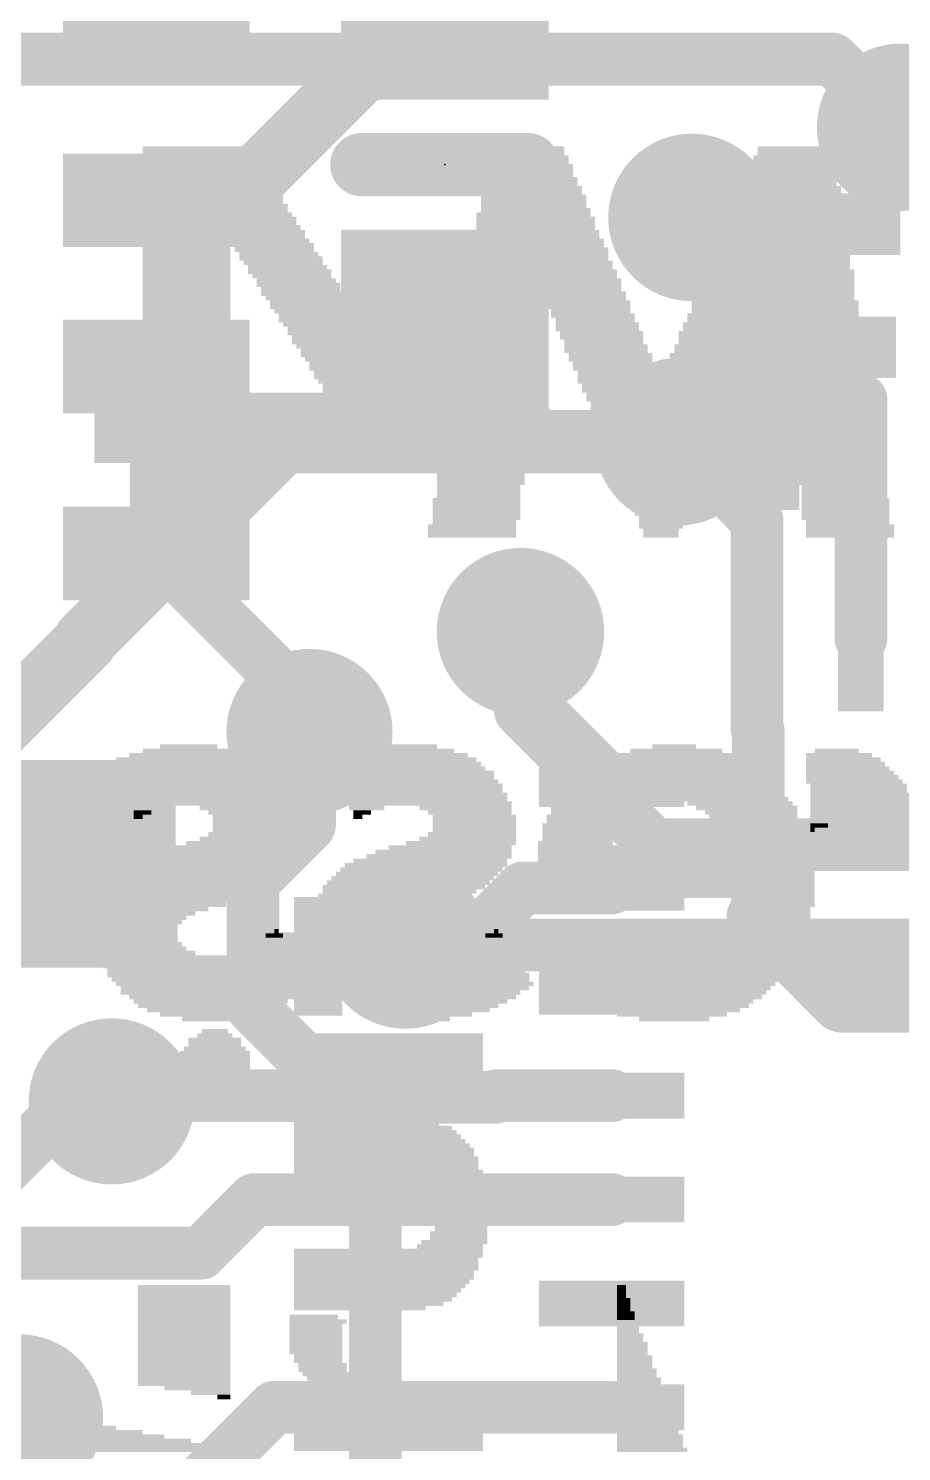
# Model space of a CAD drawing. Extents: x -0.1 to 50.8, y -0.1 to 23.
# Drawn here: x 22.9 to 27.11, y 11.59 to 18.44 of the extents above; entities that cross this region are included whole.
import ezdxf

# ---------------------------------------------------------------- set-up
doc = ezdxf.new("R2010")
doc.units = 0
for name, color, linetype in [('1', 12, 'CONTINUOUS'), ('16', 5, 'CONTINUOUS'), ('18', 110, 'CONTINUOUS'), ('200', 40, 'CONTINUOUS'), ('201', 6, 'CONTINUOUS'), ('21', 40, 'CONTINUOUS'), ('23', 40, 'CONTINUOUS')]:
    doc.layers.add(name, color=color, linetype=linetype)

# ---------------------------------------------------------------- blocks, each defined once
blk = doc.blocks.new('RECT')
blk.add_solid([(-0.5, -0.5), (0.5, -0.5), (-0.5, 0.5), (0.5, 0.5)])
blk = doc.blocks.new('ROUNDV')
at = {"const_width": 0.5}
blk.add_lwpolyline([(0, -0.25, 1), (0, 0.25, 1), (0, -0.25)], format="xyb", dxfattribs=at)

msp = doc.modelspace()

# ---------------------------------------------------------------- linework, layer by layer
at = {"layer": '1'}
for points, const_width in [([(23.8873, 17.6085), (24.909, 18.6302)], 0.3048), ([(27.4125, 17.6513), (27.1039, 17.9599)], 0.254), ([(23.5195, 17.6085), (23.8873, 17.6085)], 0.3048), ([(24.909, 16.9302), (25.3927, 16.4465)], 0.254), ([(23.5195, 16.8085), (23.5195, 15.9085)], 0.254), ([(26.9125, 15.499), (26.9125, 16.6485)], 0.254), ([(25.3927, 16.4465), (26.035, 16.4465)], 0.254), ([(26.4125, 16.069), (26.035, 16.4465)], 0.254), ([(26.4125, 15.499), (26.4125, 16.069)], 0.254), ([(23.5195, 15.9085), (24.257, 15.171)], 0.254), ([(25.273, 15.2385), (25.273, 15.5323)], 0.254), ([(26.4125, 15.499), (26.4125, 15.0619)], 0.254), ([(25.7125, 14.799), (25.273, 15.2385)], 0.254), ([(24.257, 15.171), (24.257, 15.0495)], 0.254), ([(26.4125, 15.0619), (26.4181, 15.0563)], 0.254), ([(26.4181, 14.1584), (26.4181, 15.0563)], 0.254), ([(23.075, 14.4145), (22.098, 13.4375)], 0.254), ([(23.075, 14.4145), (22.987, 14.3265)], 0.254), ([(25.0106, 14.0241), (25.2855, 14.299)], 0.254), ([(25.2855, 14.299), (25.7125, 14.299)], 0.254), ([(26.8219, 13.7546), (26.4181, 14.1584)], 0.3048), ([(24.7184, 14.0241), (25.0106, 14.0241)], 0.254), ([(32.6598, 13.7546), (26.8219, 13.7546)], 0.3048), ([(23.332, 13.299), (23.3045, 13.2715)], 0.254), ([(24.5333, 13.299), (23.332, 13.299)], 0.254), ([(24.5416, 13.2907), (24.5333, 13.299)], 0.254), ([(25.1575, 13.299), (25.1492, 13.2907)], 0.254), ([(25.7125, 13.299), (25.1575, 13.299)], 0.254), ([(25.1492, 13.2907), (24.5416, 13.2907)], 0.254), ([(23.9917, 12.799), (23.734, 12.5412)], 0.254), ([(25.7125, 12.799), (23.9917, 12.799)], 0.254), ([(23.734, 12.5412), (22.6378, 12.5412)], 0.254), ([(24.0865, 11.799), (22.9555, 10.668)], 0.254), ([(24.0865, 11.799), (25.7125, 11.799)], 0.254)]:
    msp.add_lwpolyline(points, dxfattribs=dict(at, const_width=const_width))
for points, const_width in [([(27.1488, 18.0048, 1), (27.059, 17.915)], 0.127), ([(23.5195, 17.6847, 1), (23.5195, 17.5323)], 0.1524), ([(23.8873, 17.5323, 1), (23.8873, 17.6847)], 0.1524), ([(23.8334, 17.6624, 1), (23.9412, 17.5546)], 0.1524), ([(24.9539, 16.9751, 1), (24.8641, 16.8853)], 0.127), ([(23.583, 16.8085, 1), (23.456, 16.8085)], 0.127), ([(26.976, 16.6485, 1), (26.849, 16.6485)], 0.127), ([(25.3927, 16.51, 1), (25.3927, 16.383)], 0.127), ([(25.3478, 16.4016, 1), (25.4376, 16.4914)], 0.127), ([(26.0799, 16.4914, 1), (25.9901, 16.4016)], 0.127), ([(26.035, 16.383, 1), (26.035, 16.51)], 0.127), ([(26.476, 16.069, 1), (26.349, 16.069)], 0.127), ([(26.3676, 16.0241, 1), (26.4574, 16.1139)], 0.127), ([(23.5644, 15.9534, 1), (23.4746, 15.8636)], 0.127), ([(23.456, 15.9085, 1), (23.583, 15.9085)], 0.127), ([(25.3365, 15.5323, 1), (25.2095, 15.5323)], 0.127), ([(26.476, 15.499, 1), (26.349, 15.499)], 0.127), ([(26.349, 15.499, 1), (26.476, 15.499)], 0.127), ([(26.849, 15.499, 1), (26.976, 15.499)], 0.127), ([(25.3179, 15.2834, 1), (25.2281, 15.1936)], 0.127), ([(24.3205, 15.171, 1), (24.1935, 15.171)], 0.127), ([(24.2121, 15.1261, 1), (24.3019, 15.2159)], 0.127), ([(25.2095, 15.2385, 1), (25.3365, 15.2385)], 0.127), ([(26.4574, 15.1068, 1), (26.3676, 15.017)], 0.127), ([(26.4816, 15.0563, 1), (26.3546, 15.0563)], 0.127), ([(26.3732, 15.0114, 1), (26.463, 15.1012)], 0.127), ([(24.1935, 15.0495, 1), (24.3205, 15.0495)], 0.127), ([(26.349, 15.0619, 1), (26.476, 15.0619)], 0.127), ([(25.6676, 14.7541, 1), (25.7574, 14.8439)], 0.127), ([(23.1199, 14.3696, 1), (23.0301, 14.4594)], 0.127), ([(23.1199, 14.3696, 1), (23.0301, 14.4594)], 0.127), ([(22.9421, 14.3714, 1), (23.0319, 14.2816)], 0.127), ([(25.2855, 14.3625, 1), (25.2855, 14.2355)], 0.127), ([(25.3304, 14.2541, 1), (25.2406, 14.3439)], 0.127), ([(25.7125, 14.2355, 1), (25.7125, 14.3625)], 0.127), ([(26.472, 14.2123, 1), (26.3642, 14.1045)], 0.1524), ([(26.3546, 14.1584, 1), (26.4816, 14.1584)], 0.127), ([(24.7184, 14.0876, 1), (24.7184, 13.9606)], 0.127), ([(24.9657, 14.069, 1), (25.0555, 13.9792)], 0.127), ([(25.0106, 13.9606, 1), (25.0106, 14.0876)], 0.127), ([(26.8219, 13.8308, 1), (26.8219, 13.6784)], 0.1524), ([(26.768, 13.7007, 1), (26.8758, 13.8085)], 0.1524), ([(23.332, 13.3625, 1), (23.332, 13.2355)], 0.127), ([(23.3769, 13.2541, 1), (23.2871, 13.3439)], 0.127), ([(24.5782, 13.3439, 1), (24.4884, 13.2541)], 0.127), ([(24.5333, 13.2355, 1), (24.5333, 13.3625)], 0.127), ([(25.1575, 13.3625, 1), (25.1575, 13.2355)], 0.127), ([(25.2024, 13.2541, 1), (25.1126, 13.3439)], 0.127), ([(25.7125, 13.2355, 1), (25.7125, 13.3625)], 0.127), ([(23.2596, 13.3164, 1), (23.3494, 13.2266)], 0.127), ([(24.5416, 13.3542, 1), (24.5416, 13.2272)], 0.127), ([(24.4967, 13.2458, 1), (24.5865, 13.3356)], 0.127), ([(25.1043, 13.3356, 1), (25.1941, 13.2458)], 0.127), ([(25.1492, 13.2272, 1), (25.1492, 13.3542)], 0.127), ([(23.9917, 12.8625, 1), (23.9917, 12.7355)], 0.127), ([(24.0366, 12.7541, 1), (23.9468, 12.8439)], 0.127), ([(25.7125, 12.7355, 1), (25.7125, 12.8625)], 0.127), ([(23.6891, 12.5862, 1), (23.7789, 12.4963)], 0.127), ([(23.734, 12.4778, 1), (23.734, 12.6047)], 0.127), ([(24.0865, 11.8625, 1), (24.0865, 11.7355)], 0.127), ([(24.1314, 11.7541, 1), (24.0416, 11.8439)], 0.127), ([(25.7125, 11.7355, 1), (25.7125, 11.8625)], 0.127)]:
    msp.add_lwpolyline(points, format="xyb", dxfattribs=dict(at, const_width=const_width))
at = {"layer": '16'}
for points, const_width in [([(26.7758, 18.288), (14.478, 18.288)], 0.254), ([(27.1039, 17.9599), (26.7758, 18.288)], 0.254), ([(23.1775, 15.494), (24.13, 16.4465)], 0.3048), ([(24.13, 16.4465), (26.035, 16.4465)], 0.3048), ([(21.3995, 13.7052), (23.1775, 15.4832)], 0.3048), ([(23.1775, 15.4832), (23.1775, 15.494)], 0.3048), ([(25.273, 15.1513), (25.273, 15.5323)], 0.254), ([(25.9176, 14.5067), (25.273, 15.1513)], 0.254), ([(24.257, 14.5999), (24.257, 15.0495)], 0.254), ([(23.985, 14.3279), (24.257, 14.5999)], 0.254), ([(28.9748, 14.5067), (25.9176, 14.5067)], 0.254), ([(23.985, 13.7203), (23.985, 14.3279)], 0.254), ([(24.7184, 14.0241), (28.7749, 14.0241)], 0.254), ([(24.4146, 13.2907), (23.985, 13.7203)], 0.254), ([(21.9075, 12.065), (23.114, 13.2715)], 0.254), ([(23.114, 13.2715), (23.3045, 13.2715)], 0.254), ([(24.4283, 13.2907), (24.4146, 13.2907)], 0.254), ([(24.5745, 13.1445), (24.4283, 13.2907)], 0.254), ([(24.5745, 8.9535), (24.5745, 13.1445)], 0.254)]:
    msp.add_lwpolyline(points, dxfattribs=dict(at, const_width=const_width))
for points, const_width in [([(26.8207, 18.3329, 1), (26.7309, 18.2431)], 0.127), ([(26.7758, 18.2245, 1), (26.7758, 18.3515)], 0.127), ([(27.059, 17.915, 1), (27.1488, 18.0048)], 0.127), ([(24.13, 16.5227, 1), (24.13, 16.3703)], 0.1524), ([(24.1839, 16.3926, 1), (24.0761, 16.5004)], 0.1524), ([(26.035, 16.3703, 1), (26.035, 16.5227)], 0.1524), ([(23.2537, 15.494, 1), (23.1013, 15.494)], 0.1524), ([(23.1236, 15.5479, 1), (23.2314, 15.4401)], 0.1524), ([(23.2314, 15.4293, 1), (23.1236, 15.537)], 0.1524), ([(25.3365, 15.5323, 1), (25.2095, 15.5323)], 0.127), ([(23.1013, 15.4832, 1), (23.2537, 15.4832)], 0.1524), ([(25.3179, 15.1962, 1), (25.2281, 15.1064)], 0.127), ([(25.2095, 15.1513, 1), (25.3365, 15.1513)], 0.127), ([(24.3205, 15.0495, 1), (24.1935, 15.0495)], 0.127), ([(24.3019, 14.555, 1), (24.2121, 14.6448)], 0.127), ([(24.1935, 14.5999, 1), (24.3205, 14.5999)], 0.127), ([(25.9176, 14.5702, 1), (25.9176, 14.4432)], 0.127), ([(25.8727, 14.4618, 1), (25.9625, 14.5516)], 0.127), ([(24.0485, 14.3279, 1), (23.9215, 14.3279)], 0.127), ([(23.9401, 14.3728, 1), (24.0299, 14.283)], 0.127), ([(24.7184, 14.0876, 1), (24.7184, 13.9606)], 0.127), ([(24.0299, 13.7652, 1), (23.9401, 13.6754)], 0.127), ([(23.9215, 13.7203, 1), (24.0485, 13.7203)], 0.127), ([(23.114, 13.335, 1), (23.114, 13.208)], 0.127), ([(23.1589, 13.2266, 1), (23.0691, 13.3164)], 0.127), ([(23.3045, 13.208, 1), (23.3045, 13.335)], 0.127), ([(24.4146, 13.3542, 1), (24.4146, 13.2272)], 0.127), ([(24.4732, 13.3356, 1), (24.3834, 13.2458)], 0.127), ([(24.3697, 13.2458, 1), (24.4595, 13.3356)], 0.127), ([(24.4283, 13.2272, 1), (24.4283, 13.3542)], 0.127), ([(24.638, 13.1445, 1), (24.511, 13.1445)], 0.127), ([(24.5296, 13.0996, 1), (24.6194, 13.1894)], 0.127)]:
    msp.add_lwpolyline(points, format="xyb", dxfattribs=dict(at, const_width=const_width))
at = {"layer": '21', "const_width": 0.3048}
msp.add_lwpolyline([(24.509, 17.7802), (25.309, 17.7802)], dxfattribs=at)
at = {"layer": '21', "const_width": 0.1524}
for points in [[(24.509, 17.8564, 1), (24.509, 17.704)], [(25.309, 17.704, 1), (25.309, 17.8564)]]:
    msp.add_lwpolyline(points, format="xyb", dxfattribs=at)
at = {"layer": '23'}
msp.add_point((24.909, 17.7802), dxfattribs=at)

# ---------------------------------------------------------------- block references
at = {"layer": '1', "xscale": 1.075}
for p, rotation in [((24.909, 18.6302), 90), ((24.909, 16.9302), 90), ((23.075, 14.4145), 180)]:
    msp.add_blockref('RECT', p, dxfattribs=dict(at, rotation=rotation))
at = {"layer": '1'}
for p, xscale, yscale, rotation in [((23.5195, 18.5085), 0.45, 0.9, 90), ((23.5195, 17.6085), 0.45, 0.9, 90), ((23.5195, 16.8085), 0.45, 0.9, 90), ((23.5195, 15.9085), 0.45, 0.9, 90), ((26.4125, 15.499), 0.7, 0.22, 270), ((26.9125, 15.499), 0.7, 0.22, 270)]:
    msp.add_blockref('RECT', p, dxfattribs=dict(at, xscale=xscale, yscale=yscale, rotation=rotation))
at = {"layer": '1', "xscale": 0.7, "yscale": 0.22}
for p in [(25.7125, 14.799), (25.7125, 14.299), (25.7125, 13.799), (25.7125, 13.299), (25.7125, 12.799), (25.7125, 12.299), (25.7125, 11.799)]:
    msp.add_blockref('RECT', p, dxfattribs=at)
at = {"layer": '18'}
for p, xscale, yscale in [((27.1039, 17.9599), 0.8064, 0.8064), ((27.1039, 17.9599), 0.8064, 0.8064), ((26.0985, 17.526), 0.8064, 0.8064), ((26.0985, 17.526), 0.8064, 0.8064), ((26.035, 16.4465), 0.8064, 0.8064), ((26.035, 16.4465), 0.8064, 0.8064), ((25.273, 15.5323), 0.8064, 0.8064), ((25.273, 15.5323), 0.8064, 0.8064), ((24.257, 15.0495), 0.8001, 0.8001), ((24.257, 15.0495), 0.8001, 0.8001), ((24.7184, 14.0241), 0.8064, 0.8064), ((24.7184, 14.0241), 0.8064, 0.8064), ((23.3045, 13.2715), 0.8001, 0.8001), ((23.3045, 13.2715), 0.8001, 0.8001), ((22.86, 11.7475), 0.8064, 0.8064), ((22.86, 11.7475), 0.8064, 0.8064)]:
    msp.add_blockref('ROUNDV', p, dxfattribs=dict(at, xscale=xscale, yscale=yscale))
at = {"layer": '200', "yscale": 0.0212}
for p, xscale in [((26.6901, 17.6311), 0.8255), ((26.6901, 17.61), 0.8255), ((26.6901, 17.5888), 0.8255), ((26.6901, 17.5676), 0.8255), ((26.6901, 17.5465), 0.8255), ((26.6901, 17.5253), 0.8255), ((26.6901, 17.5041), 0.8255), ((26.6901, 17.483), 0.8255), ((26.6901, 17.4618), 0.8255), ((26.6901, 17.4406), 0.8255), ((26.6901, 17.4195), 0.8255), ((26.6901, 17.3983), 0.8255), ((26.4467, 17.3348), 0.3387), ((26.6901, 17.3771), 0.8255), ((26.6901, 17.356), 0.8255), ((26.4467, 17.3136), 0.3387), ((26.4467, 17.2925), 0.3387), ((26.4467, 17.2713), 0.3387), ((26.4467, 17.2501), 0.3387), ((26.4467, 17.229), 0.3387), ((26.4467, 17.2078), 0.3387), ((26.4467, 17.1866), 0.3387), ((26.4467, 17.1655), 0.3387), ((26.4467, 17.1443), 0.3387), ((26.4467, 17.1231), 0.3387), ((26.4467, 17.102), 0.3387), ((26.4467, 17.0808), 0.3387), ((26.4467, 17.0597), 0.3387), ((26.6795, 17.0385), 0.8043), ((26.6795, 17.0173), 0.8043), ((26.6795, 16.9962), 0.8043), ((26.6795, 16.975), 0.8043), ((26.6795, 16.9538), 0.8043), ((26.6795, 16.9327), 0.8043), ((26.6795, 16.9115), 0.8043), ((26.6795, 16.8903), 0.8043), ((26.6795, 16.8692), 0.8043), ((26.6795, 16.848), 0.8043), ((26.6795, 16.8268), 0.8043), ((26.6795, 16.8057), 0.8043), ((26.6795, 16.7845), 0.8043), ((26.4467, 16.7422), 0.3387), ((26.4467, 16.721), 0.3387), ((26.6795, 16.7633), 0.8043), ((26.4467, 16.6998), 0.3387), ((26.4467, 16.6787), 0.3387), ((26.4467, 16.6575), 0.3387), ((26.4467, 16.6363), 0.3387), ((26.4467, 16.6152), 0.3387), ((26.4467, 16.594), 0.3387), ((26.4467, 16.5728), 0.3387), ((26.4467, 16.5517), 0.3387), ((26.4467, 16.5305), 0.3387), ((26.4467, 16.5093), 0.3387), ((26.4467, 16.4882), 0.3387), ((26.4467, 16.467), 0.3387), ((26.4467, 16.4458), 0.3387), ((26.4467, 16.4247), 0.3387), ((26.4467, 16.4035), 0.3387), ((26.4467, 16.3823), 0.3387), ((26.4467, 16.3612), 0.3387), ((26.4467, 16.34), 0.3387), ((26.4467, 16.3188), 0.3387), ((26.4467, 16.2977), 0.3387), ((26.4467, 16.2765), 0.3387), ((26.4467, 16.2553), 0.3387), ((26.4467, 16.2342), 0.3387), ((26.4467, 16.213), 0.3387), ((26.4467, 16.1919), 0.3387), ((26.4467, 16.1707), 0.3387), ((26.4467, 16.1495), 0.3387), ((26.4467, 16.1284), 0.3387), ((24.2984, 14.2446), 0.2328), ((24.2984, 14.2234), 0.2328), ((24.2984, 14.2023), 0.2328), ((24.2984, 14.1811), 0.2328), ((24.2984, 14.1599), 0.2328), ((24.2984, 14.1388), 0.2328), ((24.2984, 14.1176), 0.2328), ((24.4889, 14.0753), 1.2065), ((24.4889, 14.0541), 1.2065), ((24.4889, 14.0329), 1.2065), ((24.2984, 14.0964), 0.2328), ((24.4889, 14.0118), 1.2065), ((24.4889, 13.9906), 1.2065), ((24.4889, 13.9694), 1.2065), ((24.4889, 13.9483), 1.2065), ((24.4889, 13.9271), 1.2065), ((24.4889, 13.9059), 1.2065), ((24.4889, 13.8848), 1.2065), ((24.4889, 13.8636), 1.2065), ((24.4889, 13.8424), 1.2065), ((24.4889, 13.8213), 1.2065), ((24.4889, 13.8001), 1.2065), ((24.2984, 13.7789), 0.2328), ((24.2984, 13.7578), 0.2328), ((24.2984, 13.7366), 0.2328), ((24.2984, 13.7155), 0.2328), ((24.2984, 13.6943), 0.2328), ((23.801, 13.5673), 0.254), ((23.801, 13.5885), 0.1693), ((23.801, 13.6096), 0.127), ((24.637, 13.5885), 0.9101), ((24.637, 13.5673), 0.9101), ((23.801, 13.5038), 0.3387), ((23.801, 13.525), 0.2963), ((23.801, 13.5461), 0.254), ((24.637, 13.5461), 0.9101), ((24.637, 13.525), 0.9101), ((24.637, 13.5038), 0.9101), ((23.801, 13.4826), 0.3387), ((23.801, 13.4615), 0.3387), ((23.801, 13.4403), 0.3387), ((23.801, 13.4191), 0.3387), ((24.637, 13.4826), 0.9101), ((24.637, 13.4615), 0.9101), ((24.637, 13.4403), 0.9101), ((24.637, 13.4191), 0.9101), ((23.801, 13.398), 0.3387), ((23.801, 13.3768), 0.2963), ((23.801, 13.3556), 0.254), ((24.637, 13.398), 0.9101), ((24.637, 13.3768), 0.9101), ((24.637, 13.3556), 0.9101), ((23.801, 13.3345), 0.254), ((23.801, 13.3133), 0.1693), ((23.801, 13.2921), 0.127), ((24.637, 13.3345), 0.9101), ((24.637, 13.3133), 0.9101), ((24.4994, 13.1863), 0.635), ((24.5312, 13.1651), 0.6985), ((24.5629, 13.144), 0.762), ((24.5735, 13.1228), 0.7831), ((24.5841, 13.1016), 0.8043), ((24.5947, 13.0805), 0.8255), ((24.6053, 13.0593), 0.8466), ((24.6159, 13.0381), 0.8678), ((24.6159, 13.017), 0.8678), ((24.6264, 12.9958), 0.889), ((24.6264, 12.9746), 0.889), ((24.6264, 12.9535), 0.889), ((24.637, 12.9323), 0.9101), ((24.637, 12.9112), 0.9101), ((24.9333, 12.89), 0.3175), ((24.9439, 12.8688), 0.2963), ((24.9757, 12.8476), 0.2752), ((24.9757, 12.8265), 0.2752), ((24.9863, 12.8053), 0.254), ((24.9863, 12.7842), 0.254), ((24.9863, 12.763), 0.254), ((24.9863, 12.7418), 0.254), ((24.9863, 12.7207), 0.254), ((24.9863, 12.6995), 0.254), ((24.9863, 12.6783), 0.254), ((24.9545, 12.5937), 0.3175), ((24.9757, 12.636), 0.2752), ((24.9757, 12.6148), 0.2752), ((24.9863, 12.6572), 0.254), ((24.637, 12.5513), 0.9101), ((24.637, 12.5302), 0.9101), ((24.9333, 12.5725), 0.3175), ((24.6264, 12.509), 0.889), ((24.6264, 12.4878), 0.889), ((24.6264, 12.4667), 0.889), ((24.6159, 12.4455), 0.8678), ((24.6159, 12.4243), 0.8678), ((24.6053, 12.4032), 0.8466), ((24.5629, 12.3185), 0.762), ((24.5947, 12.382), 0.8255), ((24.5841, 12.3608), 0.8043), ((24.5735, 12.3397), 0.7831), ((24.4994, 12.2762), 0.635), ((24.5418, 12.2973), 0.7196), ((24.2772, 12.2338), 0.2328), ((24.2984, 12.2127), 0.2752), ((24.2878, 12.1915), 0.254), ((24.2878, 12.1703), 0.254), ((24.2878, 12.1492), 0.254), ((24.2878, 12.128), 0.254), ((24.2878, 12.1068), 0.254), ((24.2878, 12.0857), 0.254), ((24.2878, 12.0645), 0.254), ((24.2984, 12.0434), 0.2328), ((24.2984, 12.0222), 0.2328), ((24.3195, 12.001), 0.2328), ((24.3195, 11.9799), 0.2328), ((24.3407, 11.9587), 0.2328), ((24.3724, 11.9375), 0.254), ((24.3936, 11.9164), 0.254), ((24.637, 11.874), 0.9101), ((24.637, 11.8529), 0.9101), ((24.4465, 11.8952), 0.2752), ((24.637, 11.8317), 0.9101), ((24.637, 11.8105), 0.9101), ((24.637, 11.7894), 0.9101), ((24.637, 11.7682), 0.9101), ((24.637, 11.747), 0.9101), ((24.637, 11.7259), 0.9101), ((24.637, 11.7047), 0.9101), ((24.637, 11.6835), 0.9101), ((24.637, 11.6624), 0.9101), ((24.637, 11.6412), 0.9101), ((24.637, 11.62), 0.9101), ((24.637, 11.5989), 0.9101)]:
    msp.add_blockref('RECT', p, dxfattribs=dict(at, xscale=xscale))
at = {"layer": '201', "yscale": 0.0212, "rotation": 180}
for p, xscale in [((23.7069, 17.8575), 0.5078), ((23.7175, 17.8364), 0.529), ((23.7281, 17.8152), 0.5501), ((25.3044, 17.8152), 0.402), ((25.3044, 17.8575), 0.3597), ((25.3044, 17.8364), 0.3597), ((26.595, 17.8152), 0.402), ((26.595, 17.8575), 0.3597), ((26.595, 17.8364), 0.3597), ((23.7492, 17.7517), 0.5924), ((23.7492, 17.7306), 0.5924), ((23.7281, 17.794), 0.5501), ((23.7387, 17.7729), 0.5713), ((25.3149, 17.7729), 0.4232), ((25.3149, 17.7517), 0.4232), ((25.3149, 17.7306), 0.4232), ((25.3044, 17.794), 0.402), ((26.5844, 17.7729), 0.4232), ((26.5844, 17.7517), 0.4232), ((26.5844, 17.7306), 0.4232), ((26.595, 17.794), 0.402), ((23.7598, 17.7094), 0.6136), ((23.7704, 17.6883), 0.6347), ((23.7704, 17.6671), 0.6347), ((25.3255, 17.6671), 0.4866), ((25.3255, 17.7094), 0.4443), ((25.3255, 17.6883), 0.4443), ((26.5739, 17.6671), 0.4866), ((26.5739, 17.7094), 0.4443), ((26.5739, 17.6883), 0.4443), ((23.781, 17.6459), 0.6559), ((23.7916, 17.6248), 0.6771), ((23.7916, 17.6036), 0.6771), ((25.3255, 17.6459), 0.4866), ((25.3361, 17.6248), 0.5078), ((25.3361, 17.6036), 0.5078), ((26.5633, 17.6248), 0.5078), ((26.5633, 17.6036), 0.5078), ((26.5739, 17.6459), 0.4866), ((23.8021, 17.5825), 0.6982), ((23.8021, 17.5613), 0.6982), ((23.8127, 17.5401), 0.7194), ((25.3361, 17.5401), 0.5501), ((25.3361, 17.5825), 0.5078), ((25.3467, 17.5613), 0.529), ((26.5527, 17.5613), 0.529), ((26.5633, 17.5401), 0.5501), ((26.5633, 17.5825), 0.5078), ((23.8233, 17.519), 0.7405), ((23.8233, 17.4978), 0.7405), ((23.8339, 17.4767), 0.7617), ((23.8445, 17.4555), 0.7829), ((25.3467, 17.519), 0.5713), ((25.3467, 17.4978), 0.5713), ((25.3467, 17.4767), 0.5713), ((25.3573, 17.4555), 0.5924), ((26.5421, 17.4555), 0.5924), ((26.5527, 17.519), 0.5713), ((26.5527, 17.4978), 0.5713), ((26.5527, 17.4767), 0.5713), ((23.855, 17.4132), 0.804), ((23.6646, 17.392), 0.4232), ((23.8445, 17.4344), 0.7829), ((24.0878, 17.392), 0.3808), ((25.3573, 17.392), 0.6347), ((25.3678, 17.4132), 0.6136), ((25.3573, 17.4344), 0.5924), ((26.5315, 17.4132), 0.6136), ((26.5421, 17.392), 0.6347), ((26.5421, 17.4344), 0.5924), ((23.6646, 17.3709), 0.4232), ((23.6646, 17.3497), 0.4232), ((23.6646, 17.3286), 0.4232), ((24.0878, 17.3709), 0.3808), ((24.1089, 17.3497), 0.3808), ((24.1195, 17.3286), 0.402), ((25.3678, 17.3709), 0.6559), ((25.3678, 17.3497), 0.6559), ((25.3678, 17.3286), 0.6559), ((26.5315, 17.3709), 0.6559), ((26.5315, 17.3497), 0.6559), ((26.5315, 17.3286), 0.6559), ((23.6646, 17.3074), 0.4232), ((23.6646, 17.2862), 0.4232), ((23.6646, 17.2651), 0.4232), ((24.1301, 17.3074), 0.3808), ((24.1512, 17.2862), 0.3809), ((24.1618, 17.2651), 0.402), ((25.3784, 17.2651), 0.7194), ((25.3784, 17.3074), 0.6771), ((25.3784, 17.2862), 0.6771), ((26.521, 17.2651), 0.7194), ((26.521, 17.3074), 0.6771), ((26.521, 17.2862), 0.6771), ((23.6646, 17.2439), 0.4232), ((23.6646, 17.2228), 0.4232), ((23.6646, 17.2016), 0.4232), ((24.1724, 17.2439), 0.3808), ((24.2041, 17.2016), 0.402), ((24.1936, 17.2228), 0.3808), ((25.3784, 17.2439), 0.7194), ((25.389, 17.2228), 0.7405), ((25.389, 17.2016), 0.7405), ((26.5104, 17.2016), 0.7405), ((26.521, 17.2439), 0.7194), ((26.521, 17.2228), 0.7194), ((23.6646, 17.1805), 0.4232), ((23.6646, 17.1593), 0.4232), ((23.6646, 17.1381), 0.4232), ((23.6646, 17.117), 0.4232), ((24.2147, 17.1805), 0.3809), ((24.2253, 17.1593), 0.402), ((24.2359, 17.1381), 0.3808), ((24.257, 17.117), 0.3808), ((25.3996, 17.117), 0.804), ((25.389, 17.1805), 0.7405), ((25.3996, 17.1593), 0.7617), ((25.3996, 17.1381), 0.7617), ((26.4998, 17.117), 0.804), ((26.4998, 17.1593), 0.7617), ((26.4998, 17.1381), 0.7617), ((26.5104, 17.1805), 0.7405), ((23.6646, 17.0958), 0.4232), ((23.6646, 17.0747), 0.4232), ((23.6646, 17.0535), 0.4232), ((24.2676, 17.0958), 0.402), ((24.2782, 17.0747), 0.3808), ((24.2994, 17.0535), 0.3808), ((25.3996, 17.0958), 0.804), ((25.1986, 17.0747), 0.402), ((25.1986, 17.0535), 0.402), ((25.6217, 17.0535), 0.402), ((25.6112, 17.0747), 0.3808), ((26.2776, 17.0535), 0.402), ((26.4998, 17.0958), 0.804), ((26.2882, 17.0747), 0.3809), ((26.7008, 17.0747), 0.402), ((26.7008, 17.0535), 0.402), ((23.6646, 17.0324), 0.4232), ((23.6646, 17.0112), 0.4232), ((23.6646, 16.99), 0.4232), ((24.3099, 17.0324), 0.402), ((24.3205, 17.0112), 0.3809), ((24.3417, 16.99), 0.3808), ((25.1774, 16.99), 0.402), ((25.1986, 17.0324), 0.402), ((25.188, 17.0112), 0.3808), ((25.6323, 17.0324), 0.3808), ((25.6429, 17.0112), 0.402), ((25.6429, 16.99), 0.402), ((26.2565, 17.0112), 0.402), ((26.2565, 16.99), 0.402), ((26.2671, 17.0324), 0.3808), ((26.7008, 17.0324), 0.402), ((26.7114, 17.0112), 0.3808), ((26.722, 16.99), 0.402), ((23.6646, 16.9689), 0.4232), ((23.6646, 16.9477), 0.4232), ((23.6646, 16.9266), 0.4232), ((24.3523, 16.9689), 0.402), ((24.3628, 16.9477), 0.3808), ((24.3734, 16.9266), 0.402), ((25.1774, 16.9689), 0.402), ((25.1774, 16.9477), 0.402), ((25.1774, 16.9266), 0.402), ((25.6641, 16.9689), 0.402), ((25.6641, 16.9477), 0.402), ((25.6746, 16.9266), 0.3809), ((26.2353, 16.9689), 0.402), ((26.2353, 16.9477), 0.402), ((26.2248, 16.9266), 0.3808), ((26.722, 16.9689), 0.402), ((26.722, 16.9477), 0.402), ((26.722, 16.9266), 0.402), ((23.6646, 16.9054), 0.4232), ((23.6646, 16.8842), 0.4232), ((23.6646, 16.8631), 0.4232), ((23.6646, 16.8419), 0.4232), ((24.3946, 16.9054), 0.402), ((24.4051, 16.8842), 0.3808), ((24.4157, 16.8631), 0.402), ((24.4369, 16.8419), 0.402), ((25.1563, 16.8419), 0.402), ((25.1774, 16.9054), 0.402), ((25.1774, 16.8842), 0.402), ((25.1668, 16.8631), 0.3809), ((25.6852, 16.9054), 0.402), ((25.6852, 16.8842), 0.402), ((25.7064, 16.8631), 0.402), ((25.7064, 16.8419), 0.402), ((26.193, 16.8631), 0.402), ((26.193, 16.8419), 0.402), ((26.2142, 16.9054), 0.402), ((26.2142, 16.8842), 0.402), ((26.722, 16.9054), 0.402), ((26.722, 16.8842), 0.402), ((26.7325, 16.8631), 0.3808), ((26.7431, 16.8419), 0.402), ((23.6646, 16.8208), 0.4232), ((23.6646, 16.7996), 0.4232), ((23.6646, 16.7785), 0.4232), ((24.458, 16.7996), 0.402), ((24.4475, 16.8208), 0.3808), ((24.4792, 16.7785), 0.402), ((25.1563, 16.8208), 0.402), ((25.1563, 16.7996), 0.402), ((25.1563, 16.7785), 0.402), ((25.7275, 16.7996), 0.402), ((25.717, 16.8208), 0.3808), ((25.7381, 16.7785), 0.3808), ((26.1719, 16.7996), 0.402), ((26.1613, 16.7785), 0.3808), ((26.1824, 16.8208), 0.3809), ((26.7431, 16.8208), 0.402), ((26.7431, 16.7996), 0.402), ((26.7431, 16.7785), 0.402), ((23.6646, 16.7573), 0.4232), ((23.6646, 16.7361), 0.4232), ((23.6646, 16.715), 0.4232), ((24.4792, 16.7573), 0.402), ((24.5004, 16.7361), 0.402), ((24.5109, 16.715), 0.3808), ((25.1457, 16.715), 0.4232), ((25.1563, 16.7573), 0.402), ((25.1563, 16.7361), 0.402), ((25.9497, 16.7573), 0.804), ((25.9497, 16.7361), 0.804), ((25.9497, 16.715), 0.7617), ((26.7431, 16.7573), 0.402), ((26.7431, 16.7361), 0.402), ((26.7537, 16.715), 0.4232), ((23.982, 16.6727), 1.5234), ((23.982, 16.6515), 1.5234), ((23.6646, 16.6938), 0.4232), ((24.5215, 16.6938), 0.402), ((25.1351, 16.6938), 0.402), ((25.1351, 16.6727), 0.402), ((25.1351, 16.6515), 0.402), ((25.9497, 16.6938), 0.7617), ((25.9497, 16.6727), 0.7194), ((25.9497, 16.6515), 0.7194), ((26.7643, 16.6938), 0.402), ((26.7643, 16.6727), 0.402), ((26.7643, 16.6515), 0.402), ((23.9926, 16.6303), 1.5445), ((24.0031, 16.6092), 1.5657), ((24.0031, 16.588), 1.5657), ((24.0031, 16.5669), 1.5657), ((25.1245, 16.588), 0.4232), ((25.1245, 16.5669), 0.4232), ((25.1351, 16.6303), 0.402), ((25.1351, 16.6092), 0.402), ((25.9497, 16.6303), 0.6771), ((25.9497, 16.6092), 0.6771), ((25.9497, 16.588), 0.6771), ((25.9497, 16.5669), 0.6347), ((26.7643, 16.6303), 0.402), ((26.7643, 16.6092), 0.402), ((26.7749, 16.588), 0.4232), ((26.7749, 16.5669), 0.4232), ((24.0031, 16.5457), 1.5657), ((24.0031, 16.5246), 1.5657), ((24.0031, 16.5034), 1.5657), ((25.1139, 16.5457), 0.402), ((25.1139, 16.5246), 0.402), ((25.1139, 16.5034), 0.402), ((25.9497, 16.5457), 0.6347), ((25.9497, 16.5246), 0.5924), ((25.9497, 16.5034), 0.5924), ((26.7854, 16.5457), 0.402), ((26.7854, 16.5246), 0.402), ((26.7854, 16.5034), 0.402), ((24.0031, 16.4822), 1.5657), ((24.0031, 16.4611), 1.5657), ((24.0031, 16.4399), 1.5657), ((25.1034, 16.4399), 0.4232), ((25.1139, 16.4822), 0.402), ((25.1139, 16.4611), 0.402), ((25.9497, 16.4822), 0.5501), ((25.9497, 16.4611), 0.5501), ((25.9497, 16.4399), 0.5501), ((26.7854, 16.4822), 0.402), ((26.7854, 16.4611), 0.402), ((26.796, 16.4399), 0.4232), ((24.0031, 16.4188), 1.5657), ((24.0031, 16.3976), 1.5657), ((24.0031, 16.3764), 1.5657), ((25.1034, 16.4188), 0.4232), ((25.1034, 16.3976), 0.4232), ((25.0928, 16.3764), 0.402), ((25.9497, 16.4188), 0.5078), ((25.9497, 16.3976), 0.5078), ((25.9497, 16.3764), 0.4655), ((26.796, 16.4188), 0.4232), ((26.796, 16.3976), 0.4232), ((26.8066, 16.3764), 0.402), ((24.0031, 16.3553), 1.5657), ((23.6646, 16.3341), 0.4232), ((23.6646, 16.313), 0.4232), ((23.6646, 16.2918), 0.4232), ((25.0822, 16.313), 0.4232), ((25.0822, 16.2918), 0.4232), ((25.0928, 16.3553), 0.402), ((25.0928, 16.3341), 0.402), ((25.9497, 16.3553), 0.4655), ((25.9497, 16.3341), 0.4655), ((25.9497, 16.313), 0.4232), ((25.9497, 16.2918), 0.4232), ((26.8066, 16.3553), 0.402), ((26.8066, 16.3341), 0.402), ((26.8172, 16.313), 0.4232), ((26.8172, 16.2918), 0.4232), ((23.6646, 16.2707), 0.4232), ((23.6646, 16.2495), 0.4232), ((23.6646, 16.2283), 0.4232), ((25.0822, 16.2707), 0.4232), ((25.0822, 16.2495), 0.4232), ((25.0716, 16.2283), 0.402), ((25.9497, 16.2707), 0.3809), ((25.9497, 16.2495), 0.3809), ((25.9497, 16.2283), 0.3385), ((26.8172, 16.2707), 0.4232), ((26.8172, 16.2495), 0.4232), ((26.8278, 16.2283), 0.402), ((23.6646, 16.2072), 0.4232), ((23.6646, 16.186), 0.4232), ((23.6646, 16.1649), 0.4232), ((25.0611, 16.1649), 0.4232), ((25.0716, 16.2072), 0.402), ((25.0716, 16.186), 0.402), ((25.9497, 16.2072), 0.3385), ((25.9497, 16.186), 0.3385), ((25.9497, 16.1649), 0.2962), ((26.8383, 16.1649), 0.4232), ((26.8278, 16.2072), 0.402), ((26.8278, 16.186), 0.402), ((23.6646, 16.1437), 0.4232), ((23.6646, 16.1225), 0.4232), ((23.6646, 16.1014), 0.4232), ((25.0611, 16.1437), 0.4232), ((25.0611, 16.1225), 0.4232), ((25.0611, 16.1014), 0.4232), ((25.9497, 16.1437), 0.2962), ((25.9497, 16.1225), 0.2539), ((25.9497, 16.1014), 0.2539), ((26.8383, 16.1437), 0.4232), ((26.8383, 16.1225), 0.4232), ((26.8383, 16.1014), 0.4232), ((23.6646, 16.0802), 0.4232), ((23.6646, 16.0591), 0.4232), ((23.6646, 16.0379), 0.4232), ((25.0399, 16.0379), 0.4232), ((25.0611, 16.0802), 0.4232), ((25.0505, 16.0591), 0.402), ((25.9497, 16.0802), 0.2116), ((25.9497, 16.0591), 0.2116), ((25.9497, 16.0379), 0.2116), ((26.8383, 16.0802), 0.4232), ((26.8489, 16.0591), 0.402), ((26.8595, 16.0379), 0.4232), ((23.6646, 16.0168), 0.4232), ((23.6646, 15.9956), 0.4232), ((25.0399, 16.0168), 0.4232), ((25.0399, 15.9956), 0.4232), ((25.9497, 16.0168), 0.1693), ((25.9497, 15.9956), 0.1693), ((26.8595, 16.0168), 0.4232), ((26.8595, 15.9956), 0.4232), ((23.6752, 14.9377), 0.5713), ((23.6752, 14.9588), 0.4443), ((23.6752, 14.98), 0.2751), ((24.7331, 14.9377), 0.5713), ((24.7331, 14.9588), 0.4443), ((24.7331, 14.98), 0.2751), ((26.0237, 14.9377), 0.5713), ((26.0237, 14.9588), 0.4443), ((26.0132, 14.98), 0.2116), ((26.8066, 14.9377), 0.3174), ((26.796, 14.9588), 0.2116), ((23.654, 14.8742), 0.7829), ((23.6858, 14.8531), 0.804), ((23.6646, 14.8954), 0.7194), ((23.6646, 14.9165), 0.6771), ((24.7119, 14.8742), 0.7829), ((24.7437, 14.8531), 0.804), ((24.7225, 14.8954), 0.7194), ((24.7225, 14.9165), 0.6771), ((26.0132, 14.8531), 0.8886), ((26.0237, 14.8742), 0.8252), ((26.0132, 14.8954), 0.7617), ((26.0132, 14.9165), 0.6771), ((26.8383, 14.8954), 0.3808), ((26.8489, 14.8742), 0.402), ((26.8595, 14.8531), 0.4232), ((26.8278, 14.9165), 0.3597), ((23.6963, 14.8319), 0.7829), ((23.7175, 14.8107), 0.7829), ((23.7281, 14.7896), 0.804), ((24.7543, 14.8319), 0.7829), ((24.7754, 14.8107), 0.7829), ((24.786, 14.7896), 0.804), ((26.0132, 14.7896), 1.0156), ((26.0132, 14.8107), 0.9733), ((26.0132, 14.8319), 0.931), ((26.8701, 14.8319), 0.4443), ((26.8807, 14.8107), 0.4655), ((26.9018, 14.7896), 0.4655), ((23.7492, 14.7473), 0.804), ((23.7387, 14.7684), 0.7829), ((23.7598, 14.7261), 0.7829), ((24.7966, 14.7684), 0.7829), ((24.8072, 14.7473), 0.804), ((24.8177, 14.7261), 0.7829), ((26.0026, 14.7473), 1.0791), ((26.0132, 14.7261), 1.1002), ((26.0132, 14.7684), 1.0579), ((26.9018, 14.7684), 0.4655), ((27.1134, 14.7473), 0.8886), ((27.1134, 14.7261), 0.8886), ((23.781, 14.7049), 0.7829), ((23.4742, 14.6838), 0.1693), ((23.453, 14.6626), 0.0846), ((23.9502, 14.6838), 0.4443), ((23.9714, 14.6626), 0.402), ((24.8389, 14.7049), 0.7829), ((24.5321, 14.6838), 0.1693), ((24.5109, 14.6626), 0.0846), ((25.0082, 14.6838), 0.4443), ((25.0293, 14.6626), 0.402), ((25.6217, 14.6626), 0.402), ((25.6429, 14.6838), 0.4443), ((25.6852, 14.7049), 0.4866), ((26.3305, 14.7049), 0.5078), ((26.3623, 14.6838), 0.4866), ((26.3834, 14.6626), 0.4443), ((27.1134, 14.7049), 0.8886), ((27.1134, 14.6838), 0.8886), ((27.1134, 14.6626), 0.8886), ((23.4319, 14.6415), 0.0423), ((23.9926, 14.6415), 0.402), ((23.9926, 14.6203), 0.402), ((23.9926, 14.5992), 0.402), ((24.4898, 14.6415), 0.0423), ((25.0505, 14.6415), 0.402), ((25.0505, 14.6203), 0.402), ((25.0505, 14.5992), 0.402), ((25.5688, 14.5992), 0.3808), ((25.6006, 14.6415), 0.402), ((25.59, 14.6203), 0.3808), ((26.394, 14.6415), 0.4232), ((26.4152, 14.6203), 0.4232), ((26.4258, 14.5992), 0.402), ((27.1134, 14.6415), 0.8886), ((27.1134, 14.6203), 0.8886), ((26.7114, 14.5992), 0.0846), ((27.2509, 14.5992), 0.6136), ((23.9291, 14.5145), 0.529), ((23.9608, 14.5357), 0.4655), ((23.982, 14.5568), 0.4232), ((23.9926, 14.578), 0.402), ((24.987, 14.5145), 0.529), ((25.0187, 14.5357), 0.4655), ((25.0399, 14.5568), 0.4232), ((25.0505, 14.578), 0.402), ((25.5371, 14.5145), 0.3597), ((25.5477, 14.5357), 0.3385), ((25.5583, 14.578), 0.3597), ((25.5583, 14.5568), 0.3597), ((26.4469, 14.578), 0.402), ((26.4469, 14.5568), 0.402), ((26.4575, 14.5357), 0.3809), ((26.4681, 14.5145), 0.402), ((26.6797, 14.578), 0.0212), ((27.2721, 14.578), 0.5713), ((27.2932, 14.5568), 0.529), ((27.3038, 14.5357), 0.5078), ((27.3144, 14.5145), 0.4866), ((23.8233, 14.4511), 0.6982), ((23.8445, 14.4722), 0.6559), ((23.8762, 14.4934), 0.5924), ((24.8812, 14.4511), 0.6982), ((24.9024, 14.4722), 0.6559), ((24.9341, 14.4934), 0.5924), ((26.0132, 14.4934), 1.3118), ((26.0132, 14.4722), 1.3118), ((26.0132, 14.4511), 1.3118), ((27.325, 14.4934), 0.4655), ((27.325, 14.4722), 0.4655), ((23.7387, 14.3876), 0.7829), ((23.7598, 14.4087), 0.7829), ((23.781, 14.4299), 0.7405), ((24.7966, 14.3876), 0.7829), ((24.8177, 14.4087), 0.7829), ((24.8389, 14.4299), 0.7405), ((26.0132, 14.4087), 1.3541), ((26.0132, 14.3876), 1.3541), ((26.0132, 14.4299), 1.3118), ((23.6752, 14.3241), 0.7829), ((23.6963, 14.3453), 0.7829), ((23.7175, 14.3664), 0.7829), ((24.7331, 14.3241), 0.7829), ((24.7543, 14.3453), 0.7829), ((24.7754, 14.3664), 0.7829), ((26.0132, 14.3664), 1.3541), ((26.0132, 14.3453), 1.3541), ((26.0132, 14.3241), 1.3541), ((23.6011, 14.2606), 0.7194), ((23.58, 14.2395), 0.6771), ((23.654, 14.3029), 0.7829), ((23.6329, 14.2818), 0.7405), ((24.659, 14.2606), 0.7194), ((24.6379, 14.2395), 0.6771), ((24.7119, 14.3029), 0.7829), ((24.6908, 14.2818), 0.7405), ((26.0132, 14.3029), 1.3541), ((26.0132, 14.2818), 1.3541), ((26.0132, 14.2606), 1.3541), ((26.4892, 14.2395), 0.402), ((23.4953, 14.1972), 0.5501), ((23.4636, 14.176), 0.4866), ((23.5482, 14.2183), 0.6136), ((24.5533, 14.1972), 0.5501), ((24.5215, 14.176), 0.4866), ((24.6061, 14.2183), 0.6136), ((26.4681, 14.176), 0.402), ((26.4892, 14.2183), 0.402), ((26.4787, 14.1972), 0.3808), ((23.4425, 14.1548), 0.4443), ((23.4319, 14.1337), 0.4232), ((23.4213, 14.1125), 0.402), ((24.5004, 14.1548), 0.4443), ((24.4898, 14.1337), 0.4232), ((24.4792, 14.1125), 0.402), ((26.4469, 14.1125), 0.402), ((26.4681, 14.1548), 0.402), ((26.4681, 14.1337), 0.402), ((23.4213, 14.0914), 0.402), ((23.4213, 14.0702), 0.402), ((23.4213, 14.049), 0.402), ((24.0772, 14.049), 0.1058), ((24.0878, 14.0702), 0.0846), ((24.0984, 14.0914), 0.0212), ((24.4792, 14.0914), 0.402), ((24.4792, 14.0702), 0.402), ((24.4792, 14.049), 0.402), ((25.1351, 14.049), 0.1058), ((25.1457, 14.0702), 0.0846), ((25.1563, 14.0914), 0.0212), ((25.5688, 14.049), 0.4232), ((25.5688, 14.0702), 0.3808), ((25.6746, 14.0914), 0.1693), ((26.4363, 14.0702), 0.4232), ((26.4363, 14.049), 0.4232), ((26.4469, 14.0914), 0.402), ((23.4424, 14.0279), 0.402), ((23.453, 14.0067), 0.4232), ((23.4742, 13.9856), 0.4655), ((23.7175, 13.9644), 0.9521), ((24.0243, 13.9856), 0.2962), ((24.056, 14.0067), 0.2327), ((24.0666, 14.0279), 0.1693), ((24.5109, 14.0067), 0.4232), ((24.5004, 14.0279), 0.402), ((24.5321, 13.9856), 0.4655), ((24.7754, 13.9644), 0.9521), ((25.0822, 13.9856), 0.2962), ((25.1139, 14.0067), 0.2327), ((25.1245, 14.0279), 0.1693), ((25.59, 14.0279), 0.4232), ((25.6006, 14.0067), 0.4443), ((25.6429, 13.9856), 0.4866), ((26.0026, 13.9644), 1.206), ((26.3623, 13.9856), 0.4866), ((26.394, 14.0067), 0.4655), ((26.4046, 14.0279), 0.4443), ((23.7387, 13.9433), 0.9521), ((23.7387, 13.9221), 0.9521), ((23.7598, 13.9009), 0.9521), ((24.7966, 13.9433), 0.9521), ((24.7966, 13.9221), 0.9521), ((24.8177, 13.9009), 0.9521), ((26.0026, 13.9433), 1.1637), ((25.992, 13.9221), 1.1425), ((26.0026, 13.9009), 1.1214), ((23.7704, 13.8798), 0.9733), ((23.781, 13.8586), 0.9521), ((23.8021, 13.8375), 0.9521), ((24.8283, 13.8798), 0.9733), ((24.8389, 13.8586), 0.9521), ((24.86, 13.8375), 0.9521), ((26.0026, 13.8798), 1.0791), ((26.0026, 13.8586), 1.0368), ((26.0026, 13.8375), 0.9944), ((23.8021, 13.8163), 0.9098), ((23.781, 13.7951), 0.8675), ((23.7916, 13.774), 0.804), ((24.86, 13.8163), 0.9098), ((24.8389, 13.7951), 0.8675), ((24.8495, 13.774), 0.804), ((26.0026, 13.8163), 0.9521), ((26.0026, 13.7951), 0.9098), ((26.0026, 13.774), 0.8675), ((23.781, 13.7528), 0.7405), ((23.7704, 13.7317), 0.6771), ((23.7704, 13.7105), 0.5924), ((23.7598, 13.6894), 0.4443), ((24.8389, 13.7528), 0.7405), ((24.8283, 13.7317), 0.6771), ((24.8283, 13.7105), 0.5924), ((24.8177, 13.6894), 0.4443), ((25.992, 13.7528), 0.804), ((26.0026, 13.7317), 0.7405), ((26.0026, 13.7105), 0.6559), ((26.0026, 13.6894), 0.529), ((23.7598, 13.6682), 0.2327), ((24.8177, 13.6682), 0.2327), ((26.0132, 13.6682), 0.3385), ((23.654, 12.3775), 0.4443), ((23.654, 12.3564), 0.4443), ((23.654, 12.3352), 0.4443), ((25.7593, 12.3775), 0.0423), ((25.7593, 12.3564), 0.0423), ((25.7593, 12.3352), 0.0423), ((23.654, 12.3141), 0.4443), ((23.654, 12.2929), 0.4443), ((23.654, 12.2718), 0.4443), ((23.654, 12.2506), 0.4443), ((25.7804, 12.2506), 0.0846), ((25.7699, 12.3141), 0.0635), ((25.7699, 12.2929), 0.0635), ((25.7699, 12.2718), 0.0635), ((23.654, 12.2294), 0.4443), ((23.654, 12.2083), 0.4443), ((23.654, 12.1871), 0.4443), ((25.7804, 12.2294), 0.0846), ((25.791, 12.2083), 0.1058), ((25.791, 12.1871), 0.1058), ((23.654, 12.166), 0.4443), ((23.654, 12.1448), 0.4443), ((23.654, 12.1236), 0.4443), ((25.791, 12.166), 0.1058), ((25.8016, 12.1448), 0.127), ((25.8016, 12.1236), 0.127), ((23.654, 12.1025), 0.4443), ((23.654, 12.0813), 0.4443), ((23.654, 12.0602), 0.4443), ((25.8122, 12.1025), 0.1481), ((25.8122, 12.0813), 0.1481), ((25.8122, 12.0602), 0.1481), ((23.654, 12.039), 0.4443), ((23.654, 12.0179), 0.4443), ((23.654, 11.9967), 0.4443), ((25.8227, 12.039), 0.1693), ((25.8227, 12.0179), 0.1693), ((25.8227, 11.9967), 0.1693), ((23.654, 11.9755), 0.4443), ((23.654, 11.9544), 0.4443), ((23.654, 11.9332), 0.4443), ((23.654, 11.9121), 0.4443), ((25.8333, 11.9755), 0.1904), ((25.8333, 11.9544), 0.1904), ((25.8439, 11.9332), 0.2116), ((25.8439, 11.9121), 0.2116), ((23.7175, 11.8909), 0.3174), ((23.781, 11.8697), 0.1904), ((23.8445, 11.8486), 0.0635), ((25.8439, 11.8909), 0.2116), ((25.8545, 11.8697), 0.2327), ((25.8545, 11.8486), 0.2327), ((25.8651, 11.8274), 0.2539), ((25.8651, 11.8063), 0.2539), ((25.8651, 11.7851), 0.2539), ((22.9029, 11.764), 0.2116), ((22.977, 11.7428), 0.2751), ((23.051, 11.7216), 0.3385), ((25.8756, 11.764), 0.2751), ((25.8756, 11.7428), 0.2751), ((25.8756, 11.7216), 0.2751), ((23.1357, 11.7005), 0.3808), ((23.2203, 11.6793), 0.4655), ((23.2943, 11.6582), 0.529), ((23.3896, 11.637), 0.5924), ((25.8862, 11.7005), 0.2962), ((25.8862, 11.6793), 0.2962), ((25.8968, 11.6582), 0.3174), ((25.8968, 11.637), 0.3174), ((23.4848, 11.6159), 0.6982), ((23.58, 11.5947), 0.7617), ((25.8968, 11.6159), 0.3174), ((25.9074, 11.5947), 0.3385)]:
    msp.add_blockref('RECT', p, dxfattribs=dict(at, xscale=xscale))

doc.saveas('drawing.dxf')
